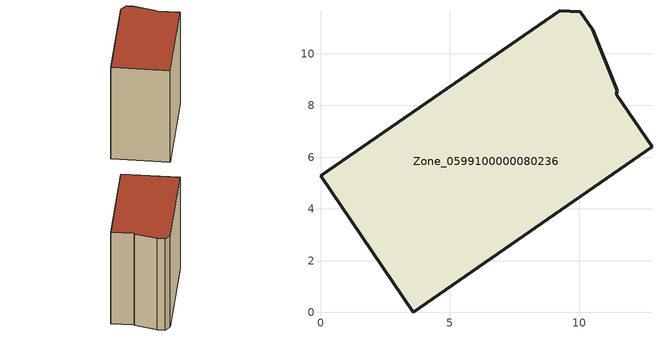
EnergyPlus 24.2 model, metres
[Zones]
Zone_0599100000080236
 floor ground (C_G): 9.24,11.66 10.04,11.61 10.52,10.92 11.47,8.57 11.42,8.43 12.81,6.4 3.59,0 0,5.28 z0
 wall outside (C_F): 3.59,0 12.81,6.4 11.42,8.43 11.47,8.57 10.52,10.92 10.04,11.61 9.24,11.66 0,5.28 3.59,0 z0:11.75
 roof outside (C_R): 9.24,11.66 0,5.28 3.59,0 12.81,6.4 11.42,8.43 11.47,8.57 10.52,10.92 10.04,11.61 z11.75
[BUILDING]
Pand.0599100000080236: North Axis=0; Terrain=City; Loads Convergence Tolerance Value=0.04; Temperature Convergence Tolerance Value=0.4; Solar Distribution=FullExterior; Maximum Number of Warmup Days=25; Minimum Number of Warmup Days=1
[Site:Location]
Rotterdam.The.Hague.AP_ZH_NLD Design_Conditions: Latitude=51.96; Longitude=4.45; Time Zone=1; Elevation=-4.5
[SITE:GROUNDTEMPERATURE:BUILDINGSURFACE]
18, 18, 18, 18, 18, 18, 18, 18, 18, 18, 18, 18
[MATERIAL] Thermal Absorptance=0.9; Solar Absorptance=0.7; Visible Absorptance=0.7
Name | Roughness | Thickness | Conductivity | Density | Specific Heat
G.TI.1946 | MediumSmooth | 0.15 | 1 | 540 | 1210
F.TI.1946 | Rough | 0.3 | 0.857143 | 1920 | 840
R.TI.1946 | MediumRough | 0.2 | 0.1 | 1500 | 1000
[CONSTRUCTION]
C_G: G.TI.1946
C_F: F.TI.1946
C_R: R.TI.1946
[ZONE]
Zone_0599100000080236: Type=1; Multiplier=1; Ceiling Height=Autocalculate; Volume=Autocalculate; Floor Area=autocalculate; Part of Total Floor Area=Yes
[ZONEINFILTRATION:DESIGNFLOWRATE]
Infil_Zone_0599100000080236: Zone or ZoneList or Space or SpaceList=Zone_0599100000080236; Schedule=AlwaysOn; Design Flow Rate Calculation Method=Flow/Area; Flow Rate per Floor Area=0.003; Constant Term Coefficient=1; Temperature Term Coefficient=0; Velocity Term Coefficient=0; Velocity Squared Term Coefficient=0
[HVACTEMPLATE:ZONE:IDEALLOADSAIRSYSTEM]
Zone_0599100000080236: Maximum Heating Supply Air Temperature=50; Minimum Cooling Supply Air Temperature=13; Maximum Heating Supply Air Humidity Ratio=0.0156; Minimum Cooling Supply Air Humidity Ratio=0.0077; Heating Limit=NoLimit; Cooling Limit=NoLimit; Dehumidification Control Type=ConstantSensibleHeatRatio; Cooling Sensible Heat Ratio=0.7; Dehumidification Setpoint=60; Humidification Control Type=None; Humidification Setpoint=30; Outdoor Air Method=None; Outdoor Air Flow Rate per Person=0.00944; Outdoor Air Flow Rate per Zone Floor Area=0; Outdoor Air Flow Rate per Zone=0; Demand Controlled Ventilation Type=None; Outdoor Air Economizer Type=NoEconomizer; Heat Recovery Type=None; Sensible Heat Recovery Effectiveness=0.7; Latent Heat Recovery Effectiveness=0.65
[ZONECONTROL:THERMOSTAT]
ThermostatControl_Zone_0599100000080236: Zone or ZoneList=Zone_0599100000080236; Control Type Schedule=DualSetpointControlType; Control 1=Thermostat_Zone_0599100000080236; Temperature Difference Between Cutout And Setpoint=0
[THERMOSTATSETPOINT:DUALSETPOINT]
Thermostat_Zone_0599100000080236: Heating Setpoint Temperature Schedule=HeatingSetpoint_Zone_0599100000080236; Cooling Setpoint Temperature Schedule=CoolingSetpoint_Zone_0599100000080236
[SCHEDULE:COMPACT]
HeatingSetpoint_Zone_0599100000080236: Through: 12/31, For: AllDays, Until: 24:00, 21
CoolingSetpoint_Zone_0599100000080236: Through: 12/31, For: AllDays, Until: 24:00, 24
DualSetpointControlType: Through: 12/31, For: AllDays, Until: 24:00, 4
AlwaysOn: Through: 12/31, For: AllDays, Until: 24:00, 1
